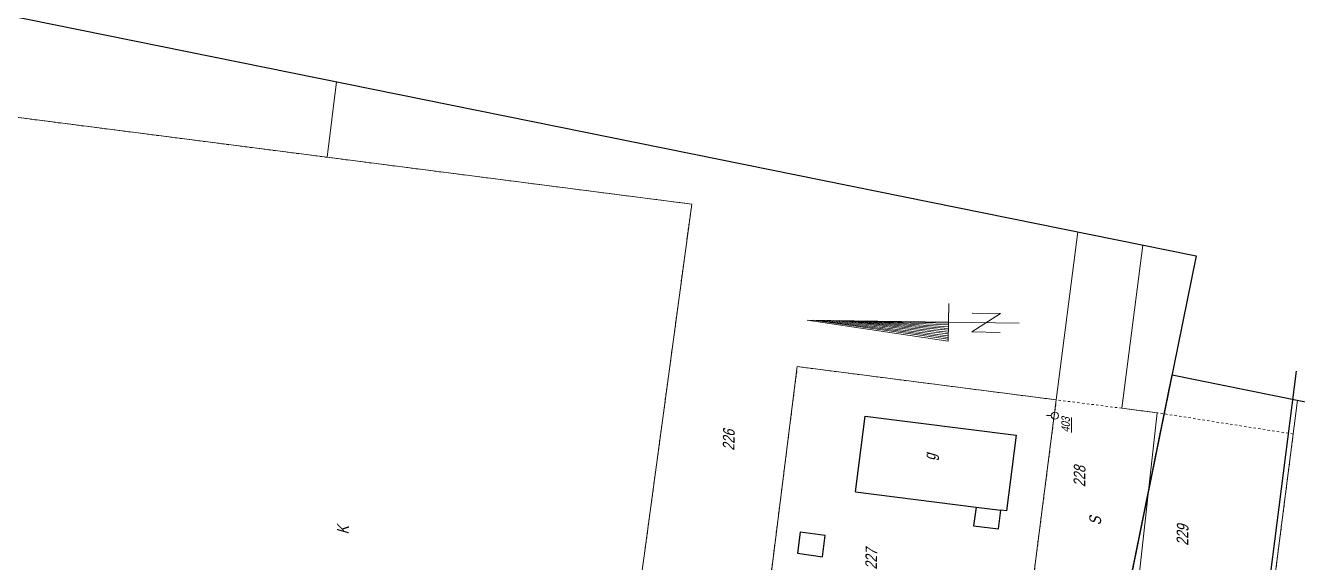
# Model space of a CAD drawing. Header units: millimetres. Extents: x 4848043 to 9699780, y 5827542 to 11659147.
# Drawn here: x 4850218.1 to 4850488, y 5829504.3 to 5829618.3 of the extents above; entities that cross this region are included whole.
import ezdxf

# ---------------------------------------------------------------- set-up
doc = ezdxf.new("R2010")
doc.units = ezdxf.units.MM
doc.header["$MEASUREMENT"] = 0
doc.linetypes.add('0', pattern=[0])
doc.linetypes.add('GUZ', pattern=[1, 0.5, -0.5])
doc.layers.get('0').update_dxf_attribs({"lineweight": 18})
for name, color, linetype, lineweight in [('EBUOA_T_1', 251, '0', 25), ('EBUPP_L_3', 6, '0', 25), ('EDZPD_L_0', 251, '0', 18), ('EDZTD_T_0', 7, '0', 25), ('EUZOU_T_0', 251, '0', 18), ('EUZPU_L_4', 251, 'GUZ', 18), ('SZNPM_T_0', 251, '0', 18)]:
    doc.layers.add(name, color=color, linetype=linetype, lineweight=lineweight)
doc.layers.add('RYS layout', color=7, linetype='Continuous', lineweight=30, plot=False)
doc.layers.add('SZOPO_L_0', color=251, linetype='BGS')
doc.styles.get("Standard").update_dxf_attribs({"font": 'txt', "width": 0.8, "oblique": 15})
doc.linetypes.add('BGS', pattern='A,2.5,[133,ltypeshp.shx,S=0.2,R=0,X=0,Y=0],2.5', length=5)

# ---------------------------------------------------------------- blocks, each defined once
blk = doc.blocks.new('OSM')
at = {"color": 0}
blk.add_line((0, 0.375), (0, 0.875), dxfattribs=at)
blk.add_circle((0, 0), 0.375, dxfattribs=at)
blk = doc.blocks.new('KIER_PLN2')
for p, q in [((0.34, 24.46), (-1.66, -5.54)), ((0.34, 24.46), (-1.66, -5.54)), ((0.34, -20.54), (0.34, 24.46)), ((0.34, 23.09), (-1.47, -5.54)), ((0.34, 21.71), (-1.28, -5.54)), ((0.34, 20.34), (-1.09, -5.54)), ((0.34, 18.96), (-0.9, -5.54)), ((0.34, 17.59), (-0.71, -5.54)), ((0.34, 16.21), (-0.52, -5.54)), ((0.34, 14.84), (-0.33, -5.54)), ((0.34, 13.46), (-0.14, -5.54)), ((0.34, 12.09), (0.05, -5.54)), ((0.34, 10.71), (0.24, -5.54)), ((-1.66, -5.54), (2.34, -5.54)), ((-0.66, -16.54), (-0.66, -10.54)), ((-0.66, -10.54), (1.34, -16.54)), ((1.34, -16.54), (1.34, -10.54))]:
    blk.add_line(p, q)

msp = doc.modelspace()

# ---------------------------------------------------------------- linework, layer by layer
at = {"layer": 'EBUPP_L_3', "linetype": '0'}
for p, q in [((4850394.17, 5829519.29), (4850396.22, 5829535.36)), ((4850396.22, 5829535.36), (4850428.25, 5829531.29)), ((4850428.25, 5829531.29), (4850426.22, 5829515.24)), ((4850394.17, 5829519.29), (4850419.76, 5829516.05)), ((4850419.76, 5829516.05), (4850419.24, 5829512.08)), ((4850419.76, 5829516.05), (4850425.04, 5829515.4)), ((4850424.53, 5829511.41), (4850425.04, 5829515.4)), ((4850426.22, 5829515.24), (4850425.04, 5829515.4)), ((4850419.24, 5829512.08), (4850424.53, 5829511.41)), ((4850382.49, 5829510.74), (4850381.87, 5829506.23)), ((4850387.78, 5829510), (4850382.49, 5829510.74)), ((4850387.16, 5829505.51), (4850387.78, 5829510)), ((4850381.87, 5829506.23), (4850387.16, 5829505.51))]:
    msp.add_line(p, q, dxfattribs=at)
at = {"layer": 'EDZPD_L_0', "linetype": '0'}
for p, q in [((4850284.1, 5829606.36), (4850282.1, 5829590.32)), ((4850282.1, 5829590.32), (4850184.93, 5829602.84)), ((4850282.1, 5829590.32), (4850359.45, 5829580.38)), ((4850359.45, 5829580.38), (4850338.84, 5829427.66)), ((4850441.35, 5829574.46), (4850436.78, 5829538.81)), ((4850455.12, 5829571.67), (4850450.67, 5829537.03)), ((4850381.84, 5829545.86), (4850366.14, 5829421.46)), ((4850436.78, 5829538.81), (4850381.84, 5829545.86)), ((4850436.78, 5829538.81), (4850420.15, 5829409.17)), ((4850487.96, 5829538.73), (4850469.87, 5829397.84)), ((4850458.2, 5829536.07), (4850443.54, 5829403.83)), ((4850450.67, 5829537.03), (4850458.2, 5829536.07))]:
    msp.add_line(p, q, dxfattribs=at)
at = {"layer": 'EUZPU_L_4', "linetype": 'GUZ'}
for p, q in [((4850282.1, 5829590.32), (4850184.93, 5829602.84)), ((4850282.1, 5829590.32), (4850359.45, 5829580.38)), ((4850359.45, 5829580.38), (4850355.26, 5829549.27)), ((4850355.26, 5829549.27), (4850338.84, 5829427.66)), ((4850381.84, 5829545.86), (4850366.14, 5829421.46)), ((4850436.78, 5829538.81), (4850381.84, 5829545.86)), ((4850436.78, 5829538.81), (4850430.77, 5829491.91)), ((4850450.67, 5829537.03), (4850436.78, 5829538.81)), ((4850458.2, 5829536.07), (4850450.67, 5829537.03)), ((4850487.04, 5829531.56), (4850458.2, 5829536.07)), ((4850483.88, 5829506.89), (4850487.04, 5829531.56)), ((4850480.98, 5829484.32), (4850483.88, 5829506.89))]:
    msp.add_line(p, q, dxfattribs=at)
at = {"layer": 'RYS layout'}
for points in [[(4850409.84, 5829290.05), (4849812.01, 5829411.31), (4849868.67, 5829690.63), (4850466.49, 5829569.37)], [(4851002.54, 5829143.55), (4850404.72, 5829264.81), (4850461.37, 5829544.12), (4851059.2, 5829422.86)]]:
    msp.add_lwpolyline(points, close=True, dxfattribs=at)
at = {"layer": 'SZOPO_L_0', "linetype": 'BGS'}
msp.add_line((4850469.57, 5829402.09), (4850487.74, 5829544.89), dxfattribs=at)

# ---------------------------------------------------------------- block references
at = {"linetype": 'Continuous', "xscale": 1.999999999999998, "zscale": 1.999999999999998, "rotation": 89.17478727465868}
msp.add_blockref('KIER_PLN2', (4850408.37, 5829554.7), dxfattribs=at)
at = {"layer": 'SZNPM_T_0', "xscale": 2, "yscale": 2, "zscale": 2, "rotation": 88.97723720235952}
msp.add_blockref('OSM', (4850436.48, 5829535.46), dxfattribs=at)

# ---------------------------------------------------------------- texts
at = {"layer": 'EBUOA_T_1', "insert": (4850411.94, 5829527.38), "char_height": 2.48, "attachment_point": 9, "rotation": 88.9772, "line_spacing_factor": 0.82}
msp.add_mtext('g', dxfattribs=at)
at = {"layer": 'EDZTD_T_0', "char_height": 2.48, "attachment_point": 5, "rotation": 88.9772, "line_spacing_factor": 0.82}
for s, insert in [('226', (4850367.32, 5829530.25)), ('228', (4850441.73, 5829522.54)), ('229', (4850463.58, 5829510.07)), ('227', (4850397.53, 5829505.01))]:
    msp.add_mtext(s, dxfattribs=dict(at, insert=insert))
at = {"layer": 'EUZOU_T_0', "char_height": 2.5, "attachment_point": 5, "rotation": 88.9772, "line_spacing_factor": 0.82}
for s, insert in [('S', (4850445.05, 5829513.1)), ('K', (4850285.47, 5829511.15))]:
    msp.add_mtext(s, dxfattribs=dict(at, insert=insert))
at = {"layer": 'SZNPM_T_0', "insert": (4850437.88, 5829535.13), "char_height": 1.8, "attachment_point": 3, "rotation": 88.9772, "line_spacing_factor": 0.82}
msp.add_mtext('{\\L403}\\P', dxfattribs=at)

doc.saveas('drawing.dxf')
